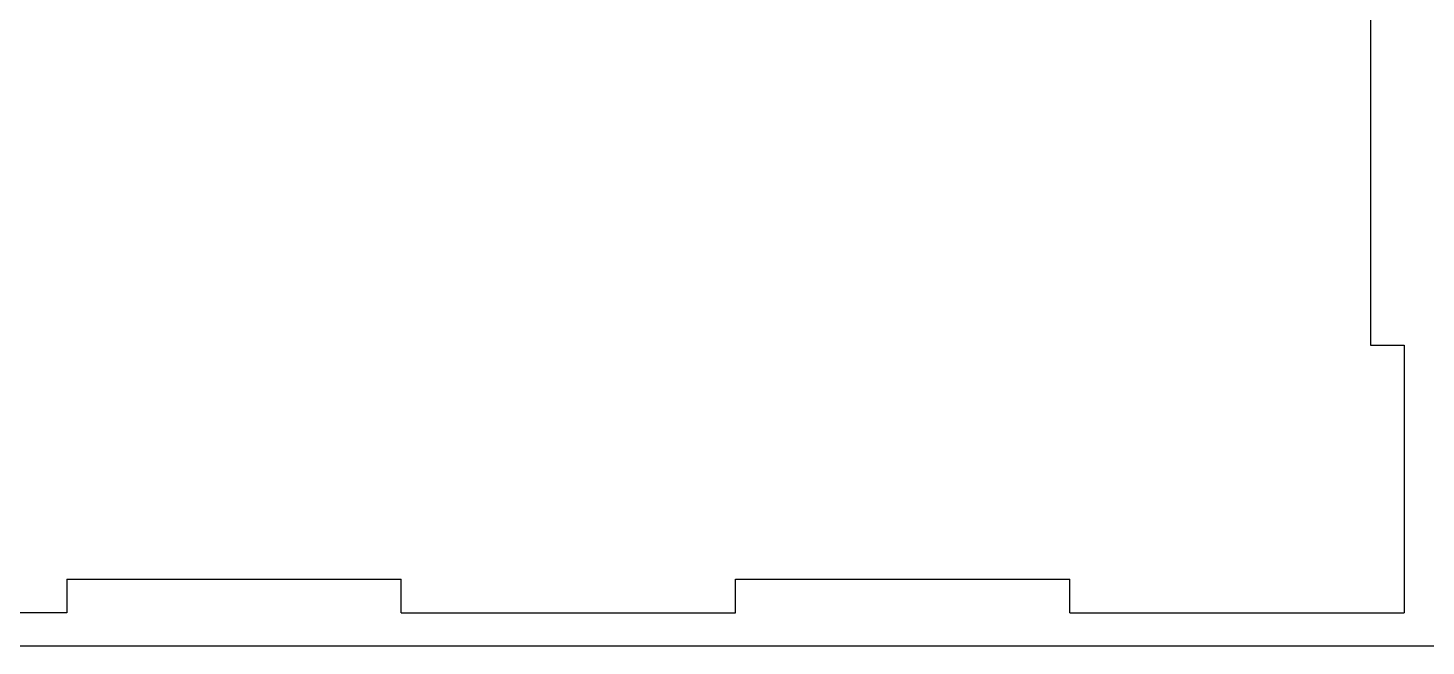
# Model space of a CAD drawing. Extents: x -442 to 263, y -399 to 649.
# Drawn here: x -0.6 to 166.6, y -399 to -325.1 of the extents above; entities that cross this region are included whole.
import ezdxf

# ---------------------------------------------------------------- set-up
doc = ezdxf.new("R2010")
doc.units = 0
doc.layers.get('0').update_dxf_attribs({"color": 1, "linetype": 'CONTINUOUS'})
doc.layers.add('1', color=2, linetype='CONTINUOUS')

msp = doc.modelspace()

# ---------------------------------------------------------------- linework, layer by layer
for p, q in [((160, -323.03), (160, -363.03)), ((160, -363.03), (164, -363.03)), ((164, -363.03), (164, -395.03)), ((4, -391.03), (44, -391.03)), ((44, -395.03), (44, -391.03)), ((84, -395.03), (84, -391.03)), ((84, -391.03), (124, -391.03)), ((124, -395.03), (124, -391.03)), ((4, -395.03), (-36, -395.03)), ((44, -395.03), (84, -395.03)), ((124, -395.03), (164, -395.03))]:
    msp.add_line(p, q)
at = {"layer": '1'}
for p, q in [((4, -391.03), (4, -395.03)), ((258.06, -399.01), (-441.94, -399.01))]:
    msp.add_line(p, q, dxfattribs=at)

doc.saveas('drawing.dxf')
